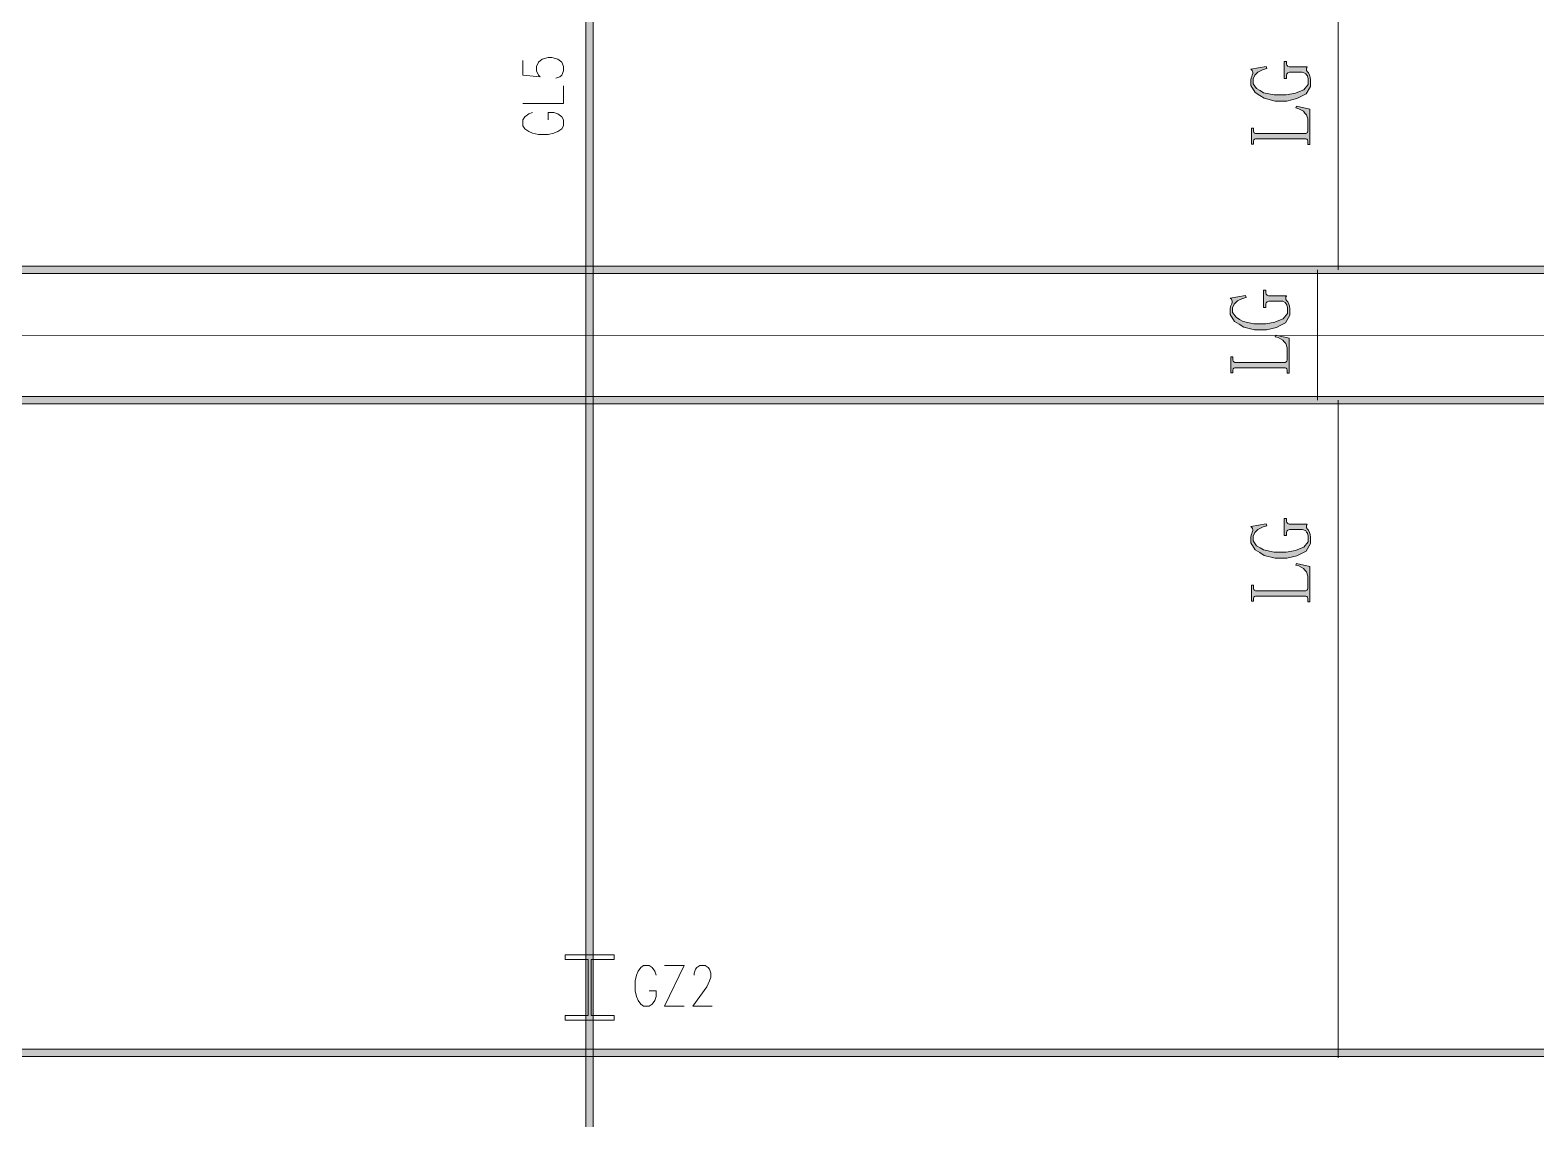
# Model space of a CAD drawing. Header units: millimetres. Extents: x 0 to 586, y 0 to 414.
# Drawn here: x 148.6 to 239.6, y 282.5 to 348.3 of the extents above; entities that cross this region are included whole.
import ezdxf

# ---------------------------------------------------------------- set-up
doc = ezdxf.new("R2010")
doc.units = ezdxf.units.MM

msp = doc.modelspace()

# ---------------------------------------------------------------- hatches: boundary and pattern name
h = msp.add_hatch(color=0)
h.dxf.hatch_style = 2
h.paths.add_polyline_path([(182.626, 270.686389), (182.1815, 270.686389), (182.1815, 388.997472), (182.626, 388.997472)])
h = msp.add_hatch(color=0)
h.dxf.hatch_style = 2
h.paths.add_polyline_path([(222.500472, 345.189528), (222.500472, 345.034306), (222.712139, 344.748556), (222.923806, 344.621556), (223.135472, 344.491028), (223.781056, 344.3605), (224.214972, 344.3605), (224.50425, 344.3605), (225.054583, 344.459278), (225.312111, 344.558056), (225.569639, 344.656833), (225.827167, 344.981389), (225.827167, 345.210694), (225.827167, 345.323583), (225.781306, 345.5035), (225.735444, 345.570528), (225.689583, 345.637556), (225.548472, 345.715167), (225.45675, 345.72575), (224.754722, 345.72575), (224.69475, 345.72575), (224.603028, 345.694), (224.571278, 345.665778), (224.539528, 345.634028), (224.507778, 345.538778), (224.507778, 345.478806), (224.507778, 345.355333), (224.384306, 345.355333), (224.384306, 346.385444), (224.507778, 346.385444), (224.507778, 346.283139), (224.507778, 346.230222), (224.539528, 346.149083), (224.571278, 346.117333), (224.5995, 346.085583), (224.684167, 346.053833), (224.733556, 346.053833), (225.767194, 346.053833), (225.756611, 346.036194), (225.738972, 345.997389), (225.735444, 345.983278), (225.728389, 345.965639), (225.724861, 345.930361), (225.724861, 345.909194), (225.724861, 345.891556), (225.728389, 345.849222), (225.735444, 345.828056), (225.738972, 345.806889), (225.767194, 345.764556), (225.788361, 345.746917), (225.83775, 345.683417), (225.911833, 345.552889), (225.933, 345.485861), (225.950639, 345.418833), (225.971806, 345.270667), (225.971806, 345.186), (225.971806, 344.875556), (225.700167, 344.424), (225.425, 344.279361), (225.149833, 344.134722), (224.546583, 343.990083), (224.214972, 343.990083), (223.833972, 343.990083), (223.177806, 344.159417), (222.902639, 344.32875), (222.631, 344.501611), (222.355833, 344.928472), (222.355833, 345.189528), (222.355833, 345.2495), (222.387583, 345.394139), (222.419333, 345.478806), (222.451083, 345.559944), (222.482833, 345.66225), (222.482833, 345.683417), (222.482833, 345.715167), (222.465194, 345.778667), (222.451083, 345.806889), (222.436972, 345.838639), (222.387583, 345.891556), (222.355833, 345.912722), (223.283639, 346.078528), (223.325972, 345.955056), (223.10725, 345.891556), (222.793278, 345.736333), (222.698028, 345.644611), (222.59925, 345.549361), (222.500472, 345.323583)])
h = msp.add_hatch(color=0)
h.dxf.hatch_style = 2
h.paths.add_polyline_path([(225.640194, 342.025111), (225.682528, 342.025111), (225.7425, 342.049806), (225.763667, 342.078028), (225.784833, 342.102722), (225.806, 342.16975), (225.806, 342.212083), (225.806, 342.769472), (225.806, 342.914111), (225.717806, 343.161056), (225.629611, 343.263361), (225.541417, 343.369194), (225.26625, 343.524417), (225.082806, 343.573806), (225.121611, 343.679639), (225.933, 343.492667), (225.933, 341.365417), (225.806, 341.365417), (225.806, 341.510056), (225.806, 341.562972), (225.784833, 341.633528), (225.763667, 341.654694), (225.7425, 341.675861), (225.682528, 341.697028), (225.640194, 341.697028), (222.687444, 341.697028), (222.648639, 341.697028), (222.585139, 341.675861), (222.563972, 341.654694), (222.542806, 341.633528), (222.521639, 341.562972), (222.521639, 341.510056), (222.521639, 341.386583), (222.398167, 341.386583), (222.398167, 342.356722), (222.521639, 342.356722), (222.521639, 342.212083), (222.521639, 342.16975), (222.542806, 342.102722), (222.563972, 342.078028), (222.585139, 342.049806), (222.648639, 342.025111), (222.687444, 342.025111)])
h = msp.add_hatch(color=0)
h.dxf.hatch_style = 2
h.paths.add_polyline_path([(300.714833, 334.01), (300.714833, 333.5655), (64.096194, 333.5655), (64.096194, 334.01)])
h = msp.add_hatch(color=0)
h.dxf.hatch_style = 2
h.paths.add_polyline_path([(221.255167, 331.353583), (221.255167, 331.198361), (221.466833, 330.916139), (221.6785, 330.785611), (221.890167, 330.658611), (222.53575, 330.528083), (222.969667, 330.528083), (223.258944, 330.528083), (223.80575, 330.626861), (224.063278, 330.725639), (224.324333, 330.824417), (224.581861, 331.148972), (224.581861, 331.37475), (224.581861, 331.487639), (224.536, 331.671083), (224.490139, 331.738111), (224.44075, 331.805139), (224.303167, 331.88275), (224.211444, 331.893333), (223.509417, 331.893333), (223.445917, 331.893333), (223.354194, 331.861583), (223.322444, 331.829833), (223.294222, 331.798083), (223.262472, 331.706361), (223.262472, 331.642861), (223.262472, 331.519389), (223.135472, 331.519389), (223.135472, 332.553028), (223.262472, 332.553028), (223.262472, 332.447194), (223.262472, 332.397806), (223.294222, 332.313139), (223.322444, 332.284917), (223.354194, 332.253167), (223.435333, 332.221417), (223.48825, 332.221417), (224.518361, 332.221417), (224.507778, 332.20025), (224.493667, 332.164972), (224.486611, 332.147333), (224.483083, 332.133222), (224.479556, 332.097944), (224.479556, 332.076778), (224.479556, 332.055611), (224.483083, 332.013278), (224.486611, 331.995639), (224.493667, 331.974472), (224.518361, 331.932139), (224.539528, 331.910972), (224.592444, 331.851), (224.663, 331.720472), (224.684167, 331.653444), (224.705333, 331.586417), (224.7265, 331.434722), (224.7265, 331.353583), (224.7265, 331.043139), (224.451333, 330.588056), (224.179694, 330.443417), (223.904528, 330.298778), (223.301278, 330.154139), (222.969667, 330.154139), (222.588667, 330.154139), (221.9325, 330.327), (221.657333, 330.496333), (221.382167, 330.665667), (221.110528, 331.096056), (221.110528, 331.353583), (221.110528, 331.417083), (221.142278, 331.561722), (221.174028, 331.642861), (221.205778, 331.727528), (221.234, 331.829833), (221.234, 331.851), (221.234, 331.88275), (221.219889, 331.942722), (221.205778, 331.974472), (221.188139, 332.006222), (221.142278, 332.059139), (221.110528, 332.076778), (222.038333, 332.242583), (222.077139, 332.119111), (221.861944, 332.059139), (221.547972, 331.903917), (221.449194, 331.808667), (221.350417, 331.716944), (221.255167, 331.487639)])
h = msp.add_hatch(color=0)
h.dxf.hatch_style = 2
h.paths.add_polyline_path([(224.394889, 328.192694), (224.433694, 328.192694), (224.497194, 328.217389), (224.518361, 328.242083), (224.539528, 328.270306), (224.560694, 328.337333), (224.560694, 328.376139), (224.560694, 328.933528), (224.560694, 329.078167), (224.4725, 329.328639), (224.384306, 329.430944), (224.296111, 329.53325), (224.020944, 329.688472), (223.833972, 329.741389), (223.876306, 329.843694), (224.684167, 329.656722), (224.684167, 327.533), (224.560694, 327.533), (224.560694, 327.677639), (224.560694, 327.727028), (224.539528, 327.801111), (224.518361, 327.822278), (224.497194, 327.843444), (224.433694, 327.861083), (224.394889, 327.861083), (221.442139, 327.861083), (221.399806, 327.861083), (221.339833, 327.843444), (221.318667, 327.822278), (221.2975, 327.801111), (221.276333, 327.727028), (221.276333, 327.677639), (221.276333, 327.554167), (221.149333, 327.554167), (221.149333, 328.520778), (221.276333, 328.520778), (221.276333, 328.376139), (221.276333, 328.337333), (221.2975, 328.270306), (221.318667, 328.242083), (221.339833, 328.217389), (221.399806, 328.192694), (221.442139, 328.192694)])
h = msp.add_hatch(color=0)
h.dxf.hatch_style = 2
h.paths.add_polyline_path([(300.714833, 326.121889), (300.714833, 325.677389), (64.096194, 325.677389), (64.096194, 326.121889)])
h = msp.add_hatch(color=0)
h.dxf.hatch_style = 2
h.paths.add_polyline_path([(222.500472, 317.552917), (222.500472, 317.397694), (222.712139, 317.111944), (222.923806, 316.984944), (223.135472, 316.854417), (223.781056, 316.723889), (224.214972, 316.723889), (224.50425, 316.723889), (225.054583, 316.822667), (225.312111, 316.921444), (225.569639, 317.020222), (225.827167, 317.344778), (225.827167, 317.574083), (225.827167, 317.686972), (225.781306, 317.866889), (225.735444, 317.933917), (225.689583, 318.000944), (225.548472, 318.078556), (225.45675, 318.089139), (224.754722, 318.089139), (224.69475, 318.089139), (224.603028, 318.057389), (224.571278, 318.029167), (224.539528, 317.997417), (224.507778, 317.902167), (224.507778, 317.842194), (224.507778, 317.718722), (224.384306, 317.718722), (224.384306, 318.748833), (224.507778, 318.748833), (224.507778, 318.646528), (224.507778, 318.593611), (224.539528, 318.512472), (224.571278, 318.480722), (224.5995, 318.448972), (224.684167, 318.417222), (224.733556, 318.417222), (225.767194, 318.417222), (225.756611, 318.399583), (225.738972, 318.360778), (225.735444, 318.346667), (225.728389, 318.329028), (225.724861, 318.29375), (225.724861, 318.272583), (225.724861, 318.254944), (225.728389, 318.212611), (225.735444, 318.191444), (225.738972, 318.170278), (225.767194, 318.127944), (225.788361, 318.110306), (225.83775, 318.046806), (225.911833, 317.916278), (225.933, 317.84925), (225.950639, 317.782222), (225.971806, 317.634056), (225.971806, 317.549389), (225.971806, 317.238944), (225.700167, 316.787389), (225.425, 316.64275), (225.149833, 316.498111), (224.546583, 316.353472), (224.214972, 316.353472), (223.833972, 316.353472), (223.177806, 316.522806), (222.902639, 316.692139), (222.631, 316.865), (222.355833, 317.291861), (222.355833, 317.552917), (222.355833, 317.612889), (222.387583, 317.757528), (222.419333, 317.842194), (222.451083, 317.923333), (222.482833, 318.025639), (222.482833, 318.046806), (222.482833, 318.078556), (222.465194, 318.142056), (222.451083, 318.170278), (222.436972, 318.202028), (222.387583, 318.254944), (222.355833, 318.276111), (223.283639, 318.441917), (223.325972, 318.318444), (223.10725, 318.254944), (222.793278, 318.099722), (222.698028, 318.008), (222.59925, 317.91275), (222.500472, 317.686972)])
h = msp.add_hatch(color=0)
h.dxf.hatch_style = 2
h.paths.add_polyline_path([(225.640194, 314.3885), (225.682528, 314.3885), (225.7425, 314.413194), (225.763667, 314.441417), (225.784833, 314.466111), (225.806, 314.533139), (225.806, 314.575472), (225.806, 315.132861), (225.806, 315.2775), (225.717806, 315.524444), (225.629611, 315.62675), (225.541417, 315.732583), (225.26625, 315.887806), (225.082806, 315.937194), (225.121611, 316.043028), (225.933, 315.856056), (225.933, 313.728806), (225.806, 313.728806), (225.806, 313.873444), (225.806, 313.926361), (225.784833, 313.996917), (225.763667, 314.018083), (225.7425, 314.03925), (225.682528, 314.060417), (225.640194, 314.060417), (222.687444, 314.060417), (222.648639, 314.060417), (222.585139, 314.03925), (222.563972, 314.018083), (222.542806, 313.996917), (222.521639, 313.926361), (222.521639, 313.873444), (222.521639, 313.749972), (222.398167, 313.749972), (222.398167, 314.720111), (222.521639, 314.720111), (222.521639, 314.575472), (222.521639, 314.533139), (222.542806, 314.466111), (222.563972, 314.441417), (222.585139, 314.413194), (222.648639, 314.3885), (222.687444, 314.3885)])
h = msp.add_hatch(color=0)
h.dxf.hatch_style = 2
h.paths.add_polyline_path([(300.714833, 286.684861), (300.714833, 286.240361), (64.096194, 286.240361), (64.096194, 286.684861)])

# ---------------------------------------------------------------- linework, layer by layer
at = {"color": 0, "lineweight": 0}
for points in [[(182.626, 270.686389), (182.1815, 270.686389), (182.1815, 388.997472), (182.626, 388.997472)], [(222.500472, 345.189528), (222.500472, 345.034306), (222.712139, 344.748556), (222.923806, 344.621556), (223.135472, 344.491028), (223.781056, 344.3605), (224.214972, 344.3605), (224.50425, 344.3605), (225.054583, 344.459278), (225.312111, 344.558056), (225.569639, 344.656833), (225.827167, 344.981389), (225.827167, 345.210694), (225.827167, 345.323583), (225.781306, 345.5035), (225.735444, 345.570528), (225.689583, 345.637556), (225.548472, 345.715167), (225.45675, 345.72575), (224.754722, 345.72575), (224.69475, 345.72575), (224.603028, 345.694), (224.571278, 345.665778), (224.539528, 345.634028), (224.507778, 345.538778), (224.507778, 345.478806), (224.507778, 345.355333), (224.384306, 345.355333), (224.384306, 346.385444), (224.507778, 346.385444), (224.507778, 346.283139), (224.507778, 346.230222), (224.539528, 346.149083), (224.571278, 346.117333), (224.5995, 346.085583), (224.684167, 346.053833), (224.733556, 346.053833), (225.767194, 346.053833), (225.756611, 346.036194), (225.738972, 345.997389), (225.735444, 345.983278), (225.728389, 345.965639), (225.724861, 345.930361), (225.724861, 345.909194), (225.724861, 345.891556), (225.728389, 345.849222), (225.735444, 345.828056), (225.738972, 345.806889), (225.767194, 345.764556), (225.788361, 345.746917), (225.83775, 345.683417), (225.911833, 345.552889), (225.933, 345.485861), (225.950639, 345.418833), (225.971806, 345.270667), (225.971806, 345.186), (225.971806, 344.875556), (225.700167, 344.424), (225.425, 344.279361), (225.149833, 344.134722), (224.546583, 343.990083), (224.214972, 343.990083), (223.833972, 343.990083), (223.177806, 344.159417), (222.902639, 344.32875), (222.631, 344.501611), (222.355833, 344.928472), (222.355833, 345.189528), (222.355833, 345.2495), (222.387583, 345.394139), (222.419333, 345.478806), (222.451083, 345.559944), (222.482833, 345.66225), (222.482833, 345.683417), (222.482833, 345.715167), (222.465194, 345.778667), (222.451083, 345.806889), (222.436972, 345.838639), (222.387583, 345.891556), (222.355833, 345.912722), (223.283639, 346.078528), (223.325972, 345.955056), (223.10725, 345.891556), (222.793278, 345.736333), (222.698028, 345.644611), (222.59925, 345.549361), (222.500472, 345.323583)], [(225.640194, 342.025111), (225.682528, 342.025111), (225.7425, 342.049806), (225.763667, 342.078028), (225.784833, 342.102722), (225.806, 342.16975), (225.806, 342.212083), (225.806, 342.769472), (225.806, 342.914111), (225.717806, 343.161056), (225.629611, 343.263361), (225.541417, 343.369194), (225.26625, 343.524417), (225.082806, 343.573806), (225.121611, 343.679639), (225.933, 343.492667), (225.933, 341.365417), (225.806, 341.365417), (225.806, 341.510056), (225.806, 341.562972), (225.784833, 341.633528), (225.763667, 341.654694), (225.7425, 341.675861), (225.682528, 341.697028), (225.640194, 341.697028), (222.687444, 341.697028), (222.648639, 341.697028), (222.585139, 341.675861), (222.563972, 341.654694), (222.542806, 341.633528), (222.521639, 341.562972), (222.521639, 341.510056), (222.521639, 341.386583), (222.398167, 341.386583), (222.398167, 342.356722), (222.521639, 342.356722), (222.521639, 342.212083), (222.521639, 342.16975), (222.542806, 342.102722), (222.563972, 342.078028), (222.585139, 342.049806), (222.648639, 342.025111), (222.687444, 342.025111)], [(300.714833, 334.01), (300.714833, 333.5655), (64.096194, 333.5655), (64.096194, 334.01)], [(221.255167, 331.353583), (221.255167, 331.198361), (221.466833, 330.916139), (221.6785, 330.785611), (221.890167, 330.658611), (222.53575, 330.528083), (222.969667, 330.528083), (223.258944, 330.528083), (223.80575, 330.626861), (224.063278, 330.725639), (224.324333, 330.824417), (224.581861, 331.148972), (224.581861, 331.37475), (224.581861, 331.487639), (224.536, 331.671083), (224.490139, 331.738111), (224.44075, 331.805139), (224.303167, 331.88275), (224.211444, 331.893333), (223.509417, 331.893333), (223.445917, 331.893333), (223.354194, 331.861583), (223.322444, 331.829833), (223.294222, 331.798083), (223.262472, 331.706361), (223.262472, 331.642861), (223.262472, 331.519389), (223.135472, 331.519389), (223.135472, 332.553028), (223.262472, 332.553028), (223.262472, 332.447194), (223.262472, 332.397806), (223.294222, 332.313139), (223.322444, 332.284917), (223.354194, 332.253167), (223.435333, 332.221417), (223.48825, 332.221417), (224.518361, 332.221417), (224.507778, 332.20025), (224.493667, 332.164972), (224.486611, 332.147333), (224.483083, 332.133222), (224.479556, 332.097944), (224.479556, 332.076778), (224.479556, 332.055611), (224.483083, 332.013278), (224.486611, 331.995639), (224.493667, 331.974472), (224.518361, 331.932139), (224.539528, 331.910972), (224.592444, 331.851), (224.663, 331.720472), (224.684167, 331.653444), (224.705333, 331.586417), (224.7265, 331.434722), (224.7265, 331.353583), (224.7265, 331.043139), (224.451333, 330.588056), (224.179694, 330.443417), (223.904528, 330.298778), (223.301278, 330.154139), (222.969667, 330.154139), (222.588667, 330.154139), (221.9325, 330.327), (221.657333, 330.496333), (221.382167, 330.665667), (221.110528, 331.096056), (221.110528, 331.353583), (221.110528, 331.417083), (221.142278, 331.561722), (221.174028, 331.642861), (221.205778, 331.727528), (221.234, 331.829833), (221.234, 331.851), (221.234, 331.88275), (221.219889, 331.942722), (221.205778, 331.974472), (221.188139, 332.006222), (221.142278, 332.059139), (221.110528, 332.076778), (222.038333, 332.242583), (222.077139, 332.119111), (221.861944, 332.059139), (221.547972, 331.903917), (221.449194, 331.808667), (221.350417, 331.716944), (221.255167, 331.487639)], [(224.394889, 328.192694), (224.433694, 328.192694), (224.497194, 328.217389), (224.518361, 328.242083), (224.539528, 328.270306), (224.560694, 328.337333), (224.560694, 328.376139), (224.560694, 328.933528), (224.560694, 329.078167), (224.4725, 329.328639), (224.384306, 329.430944), (224.296111, 329.53325), (224.020944, 329.688472), (223.833972, 329.741389), (223.876306, 329.843694), (224.684167, 329.656722), (224.684167, 327.533), (224.560694, 327.533), (224.560694, 327.677639), (224.560694, 327.727028), (224.539528, 327.801111), (224.518361, 327.822278), (224.497194, 327.843444), (224.433694, 327.861083), (224.394889, 327.861083), (221.442139, 327.861083), (221.399806, 327.861083), (221.339833, 327.843444), (221.318667, 327.822278), (221.2975, 327.801111), (221.276333, 327.727028), (221.276333, 327.677639), (221.276333, 327.554167), (221.149333, 327.554167), (221.149333, 328.520778), (221.276333, 328.520778), (221.276333, 328.376139), (221.276333, 328.337333), (221.2975, 328.270306), (221.318667, 328.242083), (221.339833, 328.217389), (221.399806, 328.192694), (221.442139, 328.192694)], [(300.714833, 326.121889), (300.714833, 325.677389), (64.096194, 325.677389), (64.096194, 326.121889)], [(222.500472, 317.552917), (222.500472, 317.397694), (222.712139, 317.111944), (222.923806, 316.984944), (223.135472, 316.854417), (223.781056, 316.723889), (224.214972, 316.723889), (224.50425, 316.723889), (225.054583, 316.822667), (225.312111, 316.921444), (225.569639, 317.020222), (225.827167, 317.344778), (225.827167, 317.574083), (225.827167, 317.686972), (225.781306, 317.866889), (225.735444, 317.933917), (225.689583, 318.000944), (225.548472, 318.078556), (225.45675, 318.089139), (224.754722, 318.089139), (224.69475, 318.089139), (224.603028, 318.057389), (224.571278, 318.029167), (224.539528, 317.997417), (224.507778, 317.902167), (224.507778, 317.842194), (224.507778, 317.718722), (224.384306, 317.718722), (224.384306, 318.748833), (224.507778, 318.748833), (224.507778, 318.646528), (224.507778, 318.593611), (224.539528, 318.512472), (224.571278, 318.480722), (224.5995, 318.448972), (224.684167, 318.417222), (224.733556, 318.417222), (225.767194, 318.417222), (225.756611, 318.399583), (225.738972, 318.360778), (225.735444, 318.346667), (225.728389, 318.329028), (225.724861, 318.29375), (225.724861, 318.272583), (225.724861, 318.254944), (225.728389, 318.212611), (225.735444, 318.191444), (225.738972, 318.170278), (225.767194, 318.127944), (225.788361, 318.110306), (225.83775, 318.046806), (225.911833, 317.916278), (225.933, 317.84925), (225.950639, 317.782222), (225.971806, 317.634056), (225.971806, 317.549389), (225.971806, 317.238944), (225.700167, 316.787389), (225.425, 316.64275), (225.149833, 316.498111), (224.546583, 316.353472), (224.214972, 316.353472), (223.833972, 316.353472), (223.177806, 316.522806), (222.902639, 316.692139), (222.631, 316.865), (222.355833, 317.291861), (222.355833, 317.552917), (222.355833, 317.612889), (222.387583, 317.757528), (222.419333, 317.842194), (222.451083, 317.923333), (222.482833, 318.025639), (222.482833, 318.046806), (222.482833, 318.078556), (222.465194, 318.142056), (222.451083, 318.170278), (222.436972, 318.202028), (222.387583, 318.254944), (222.355833, 318.276111), (223.283639, 318.441917), (223.325972, 318.318444), (223.10725, 318.254944), (222.793278, 318.099722), (222.698028, 318.008), (222.59925, 317.91275), (222.500472, 317.686972)], [(225.640194, 314.3885), (225.682528, 314.3885), (225.7425, 314.413194), (225.763667, 314.441417), (225.784833, 314.466111), (225.806, 314.533139), (225.806, 314.575472), (225.806, 315.132861), (225.806, 315.2775), (225.717806, 315.524444), (225.629611, 315.62675), (225.541417, 315.732583), (225.26625, 315.887806), (225.082806, 315.937194), (225.121611, 316.043028), (225.933, 315.856056), (225.933, 313.728806), (225.806, 313.728806), (225.806, 313.873444), (225.806, 313.926361), (225.784833, 313.996917), (225.763667, 314.018083), (225.7425, 314.03925), (225.682528, 314.060417), (225.640194, 314.060417), (222.687444, 314.060417), (222.648639, 314.060417), (222.585139, 314.03925), (222.563972, 314.018083), (222.542806, 313.996917), (222.521639, 313.926361), (222.521639, 313.873444), (222.521639, 313.749972), (222.398167, 313.749972), (222.398167, 314.720111), (222.521639, 314.720111), (222.521639, 314.575472), (222.521639, 314.533139), (222.542806, 314.466111), (222.563972, 314.441417), (222.585139, 314.413194), (222.648639, 314.3885), (222.687444, 314.3885)], [(300.714833, 286.684861), (300.714833, 286.240361), (64.096194, 286.240361), (64.096194, 286.684861)]]:
    msp.add_lwpolyline(points, close=True, dxfattribs=at)
for points in [[(227.643972, 373.521111), (227.643972, 333.78775)], [(178.375028, 346.438361), (178.375028, 345.542306), (179.429833, 345.450583), (179.313417, 345.542306), (179.197, 345.810417), (179.197, 346.078528), (179.313417, 346.346639), (179.549778, 346.526556), (179.902556, 346.61475), (180.135389, 346.61475), (180.488167, 346.526556), (180.721, 346.346639), (180.840944, 346.078528), (180.840944, 345.810417), (180.721, 345.542306), (180.604583, 345.450583), (180.37175, 345.362389)], [(178.375028, 343.838389), (180.840944, 343.838389), (180.840944, 344.914361)], [(178.960639, 343.302167), (178.727806, 343.213972), (178.491444, 343.034056), (178.375028, 342.854139), (178.375028, 342.494306), (178.491444, 342.317917), (178.727806, 342.138), (178.960639, 342.046278), (179.313417, 341.958083), (179.902556, 341.958083), (180.251806, 342.046278), (180.488167, 342.138), (180.721, 342.317917), (180.840944, 342.494306), (180.840944, 342.854139), (180.721, 343.034056), (180.488167, 343.213972), (180.251806, 343.302167), (179.902556, 343.302167), (179.902556, 342.854139)], [(226.395139, 325.899639), (226.395139, 333.78775)], [(300.714833, 329.794306), (63.810444, 329.843694)], [(227.643972, 286.166278), (227.643972, 325.899639)], [(180.936194, 292.378694), (180.936194, 292.103528)], [(183.892472, 292.378694), (180.936194, 292.378694)], [(180.936194, 292.103528), (182.326139, 292.103528)], [(182.326139, 292.103528), (182.326139, 288.709806)], [(182.502528, 288.709806), (182.502528, 292.103528)], [(182.502528, 292.103528), (183.892472, 292.103528)], [(183.892472, 292.103528), (183.892472, 292.378694)], [(186.436, 291.154556), (186.351333, 291.390917), (186.182, 291.62375), (186.012667, 291.743694), (185.674, 291.743694), (185.504667, 291.62375), (185.335333, 291.390917), (185.250667, 291.154556), (185.166, 290.805306), (185.166, 290.216167), (185.250667, 289.863389), (185.335333, 289.630556), (185.504667, 289.394194), (185.674, 289.277778), (186.012667, 289.277778), (186.182, 289.394194), (186.351333, 289.630556), (186.436, 289.863389), (186.436, 290.216167), (186.012667, 290.216167)], [(186.944, 291.743694), (188.129333, 291.743694), (186.944, 289.277778), (188.129333, 289.277778)], [(188.722, 291.154556), (188.722, 291.2745), (188.806667, 291.507333), (188.891333, 291.62375), (189.060667, 291.743694), (189.399333, 291.743694), (189.568667, 291.62375), (189.653333, 291.507333), (189.738, 291.2745), (189.738, 291.038139), (189.653333, 290.805306), (189.484, 290.452528), (188.637333, 289.277778), (189.822667, 289.277778)], [(180.936194, 288.709806), (182.326139, 288.709806)], [(180.936194, 288.709806), (180.936194, 288.434639)], [(180.936194, 288.434639), (183.892472, 288.434639)], [(182.502528, 288.709806), (183.892472, 288.709806)], [(183.892472, 288.434639), (183.892472, 288.709806)]]:
    msp.add_lwpolyline(points, dxfattribs=at)

doc.saveas('drawing.dxf')
